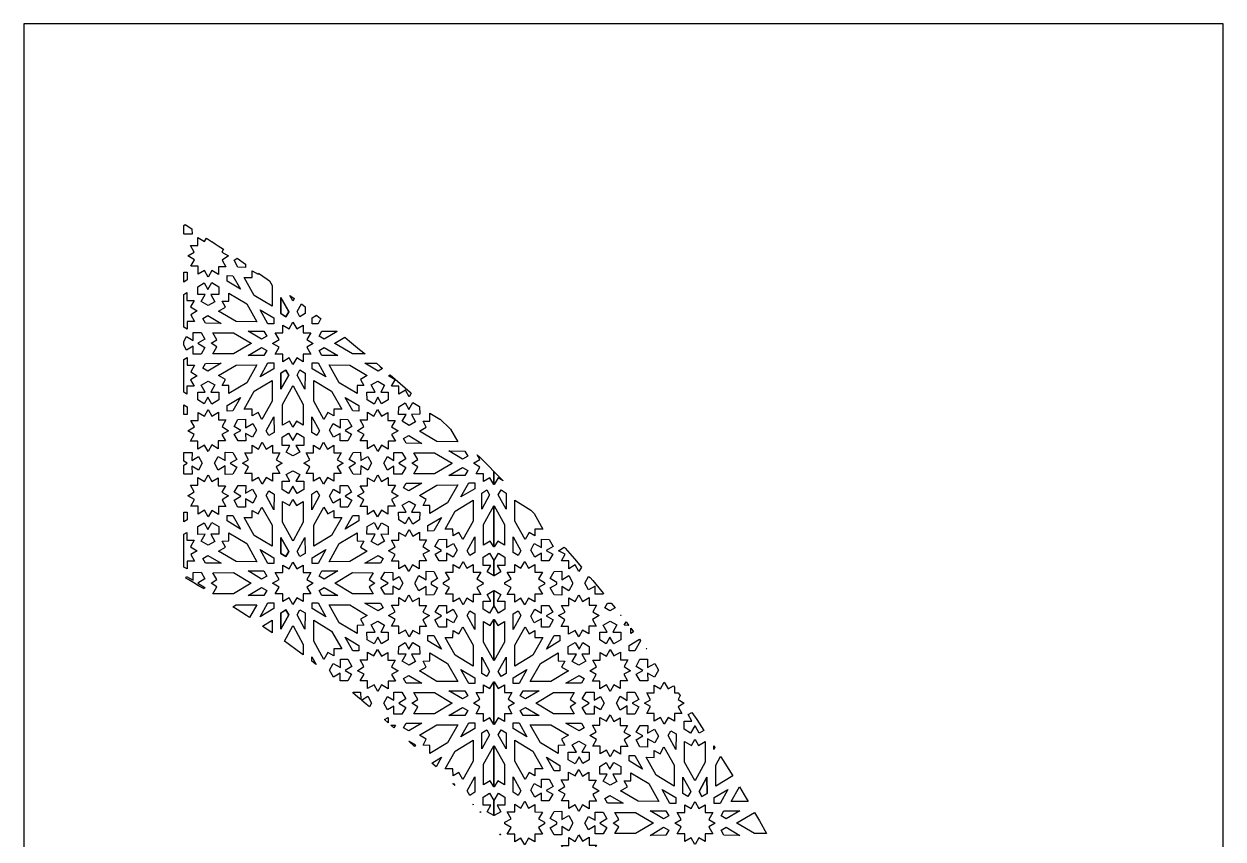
# Model space of a CAD drawing. Extents: x -375 to 375, y -1025 to 1025.
# Drawn here: x -375 to 375, y 515 to 1025 of the extents above; entities that cross this region are included whole.
import ezdxf

# ---------------------------------------------------------------- set-up
doc = ezdxf.new("R2010")
doc.units = 0
doc.layers.add('LAYER_1', color=18, linetype='CONTINUOUS')

msp = doc.modelspace()

# ---------------------------------------------------------------- linework, layer by layer
at = {"layer": 'LAYER_1'}
for points in [[(-375, -1025), (375, -1025), (375, 1025), (-375, 1025)], [(-269.91, 896.81), (-269.9, 893.43), (-274.88, 893.41), (-275, 893.61), (-275, 898.96), (-274.16, 899.47)], [(-262.14, 888.89), (-260.9, 891.07), (-257.63, 888.95), (-257.53, 888.77), (-257.43, 888.82), (-255.42, 887.52), (-253.49, 886.25), (-253.49, 886.22), (-253.45, 886.22), (-250.13, 884.03), (-251.2, 882.14), (-247.04, 879.94), (-251.09, 877.28), (-248.76, 873.13), (-253.32, 873.14), (-253.34, 868.29), (-257.43, 870.72), (-259.73, 866.69), (-262.05, 870.85), (-266.1, 868.47), (-266.09, 873.39), (-270.69, 873.4), (-268.37, 877.47), (-272.53, 879.94), (-268.48, 882.33), (-270.81, 886.48), (-266.26, 886.47), (-266.24, 891.32)], [(-236.42, 874.81), (-236.44, 872.7), (-241.14, 872.82), (-243.62, 877.25), (-241.68, 878.39)], [(-228.6, 868.53), (-228.24, 869.16), (-222.91, 865.42), (-221.35, 864.3), (-219.73, 861.43), (-219.75, 848.36), (-230.93, 855.14), (-237.23, 866.36), (-232.34, 866.32), (-232.26, 870.62)], [(-272.89, 864.84), (-275, 863.57), (-275, 869.66), (-272.83, 869.67)], [(-253.14, 860.65), (-253.04, 855.83), (-258.2, 855.8), (-255.66, 851.21), (-259.79, 848.9), (-264.1, 851.47), (-261.65, 855.79), (-266.32, 855.76), (-266.26, 860.59), (-262.2, 863.04), (-259.9, 858.88), (-257.46, 863.2)], [(-244.26, 867.51), (-239.5, 859.04), (-247.96, 864.17), (-247.97, 867.57)], [(-273.06, 852.04), (-268.46, 852.03), (-270.78, 847.96), (-266.62, 845.49), (-270.67, 843.1), (-268.34, 838.95), (-272.9, 838.96), (-272.91, 834.11), (-275, 835.35), (-275, 855.82), (-273.05, 856.96)], [(-235.69, 850), (-229.33, 838.66), (-242.31, 838.82), (-253.25, 845.31), (-249, 847.79), (-251.03, 851.55), (-246.83, 851.61), (-246.85, 856.62)], [(-205.95, 853.16), (-206.7, 851.81), (-206.73, 851.85), (-206.76, 851.81), (-206.79, 851.85), (-206.81, 851.81), (-208.67, 855.16)], [(-209.37, 845.03), (-209.38, 845.01), (-214.28, 853.84), (-214.34, 843.82), (-214.34, 843.82), (-214.28, 853.88)], [(-199.2, 848.14), (-199.17, 843.82), (-202.37, 841.86), (-204.15, 845.03), (-201.48, 849.84)], [(-251.68, 837.65), (-261.51, 837.73), (-263.19, 840.66), (-259.96, 842.52)], [(-218.71, 841.11), (-218.7, 837.45), (-222.43, 837.5), (-227.28, 846.26)], [(-209.37, 844.99), (-211.14, 841.82), (-214.34, 843.78), (-214.34, 843.82), (-211.14, 841.86), (-209.38, 845.01)], [(-190.64, 841.66), (-189.34, 840.66), (-191.09, 837.5), (-194.81, 837.45), (-194.8, 841.11), (-192.07, 842.75)], [(-224.91, 832.86), (-223.1, 829.7), (-226.36, 827.83), (-234.86, 832.9)], [(-204.29, 834.25), (-200.34, 836.59), (-200.34, 831.8), (-195.66, 831.81), (-198.06, 827.54), (-194.07, 825.16), (-198.06, 822.78), (-195.66, 818.51), (-200.34, 818.52), (-200.34, 813.73), (-204.29, 816.07), (-206.73, 811.88), (-206.76, 811.93), (-206.79, 811.88), (-209.23, 816.07), (-213.17, 813.73), (-213.18, 818.52), (-217.85, 818.51), (-215.45, 822.78), (-219.45, 825.16), (-215.45, 827.54), (-217.85, 831.81), (-213.18, 831.8), (-213.17, 836.59), (-209.23, 834.25), (-206.79, 838.44), (-206.76, 838.4), (-206.73, 838.44)], [(-179.05, 832.66), (-187.16, 827.83), (-190.41, 829.7), (-188.6, 832.86), (-179.36, 832.9)], [(-261.81, 827.9), (-266.26, 825.21), (-261.81, 822.51), (-264.27, 818.39), (-269.25, 818.41), (-269.24, 823.4), (-273.27, 820.99), (-275, 824.15), (-275, 826.26), (-273.27, 829.42), (-269.24, 827.01), (-269.25, 832), (-264.27, 832.02)], [(-232.89, 825.28), (-232.95, 825.21), (-232.89, 825.13), (-243.96, 818.61), (-256.85, 818.63), (-254.37, 822.96), (-257.97, 825.21), (-254.37, 827.46), (-256.85, 831.78), (-243.96, 831.8)], [(-171.42, 826.6), (-165.05, 821.44), (-161.62, 818.62), (-169.56, 818.61), (-180.63, 825.13), (-180.57, 825.21), (-180.63, 825.28), (-174.38, 828.96)], [(-223.1, 820.71), (-224.91, 817.55), (-234.86, 817.51), (-226.36, 822.58)], [(-178.65, 817.51), (-188.6, 817.55), (-190.41, 820.71), (-187.16, 822.58)], [(-272.9, 811.45), (-268.34, 811.46), (-270.67, 807.31), (-266.62, 804.92), (-270.78, 802.45), (-268.46, 798.38), (-273.06, 798.37), (-273.05, 793.45), (-274.99, 794.59), (-274.99, 815.06), (-272.91, 816.3)], [(-259.96, 807.89), (-263.19, 809.75), (-261.51, 812.68), (-251.68, 812.77)], [(-235.69, 800.41), (-246.85, 793.79), (-246.83, 798.8), (-251.03, 798.86), (-249, 802.62), (-253.25, 805.1), (-242.31, 811.59), (-229.33, 811.75)], [(-218.71, 809.3), (-227.28, 804.15), (-222.43, 812.91), (-218.7, 812.96)], [(-191.09, 812.91), (-186.23, 804.15), (-194.8, 809.3), (-194.81, 812.96)], [(-171.2, 811.59), (-160.27, 805.1), (-164.52, 802.62), (-162.49, 798.86), (-166.68, 798.8), (-166.67, 793.79), (-177.82, 800.41), (-184.19, 811.75)], [(-154.49, 812.7), (-152.35, 810.92), (-150.71, 809.53), (-153.56, 807.89), (-161.84, 812.77)], [(-209.37, 805.38), (-209.38, 805.35), (-209.37, 805.33), (-214.28, 796.49), (-214.34, 806.55), (-214.34, 806.55), (-214.34, 806.59), (-211.14, 808.55)], [(-211.14, 808.5), (-214.34, 806.55), (-214.28, 796.53), (-209.38, 805.35)], [(-199.17, 806.59), (-199.24, 796.53), (-204.15, 805.38), (-202.37, 808.55)], [(-139.73, 800.12), (-133.45, 794.62), (-132.76, 794.01), (-134.09, 791.67), (-136.41, 795.82), (-140.47, 793.45), (-140.45, 798.37), (-145.05, 798.38), (-142.74, 802.45), (-146.9, 804.92), (-145.94, 805.48)], [(-255.66, 799.2), (-258.2, 794.61), (-253.04, 794.58), (-253.14, 789.76), (-257.46, 787.21), (-259.9, 791.53), (-262.2, 787.37), (-266.26, 789.82), (-266.32, 794.65), (-261.65, 794.62), (-264.1, 798.94), (-259.79, 801.51)], [(-219.73, 788.98), (-226.16, 777.53), (-228.6, 781.88), (-232.26, 779.79), (-232.34, 784.09), (-237.23, 784.06), (-230.93, 795.28), (-219.75, 802.05)], [(-200.3, 786.95), (-200.28, 774), (-204.51, 776.52), (-206.73, 772.83), (-206.76, 772.88), (-206.79, 772.83), (-209, 776.52), (-213.23, 774), (-213.21, 786.95), (-206.81, 798.52), (-206.79, 798.47), (-206.76, 798.52), (-206.73, 798.47), (-206.7, 798.52)], [(-182.59, 795.28), (-176.28, 784.06), (-181.18, 784.09), (-181.25, 779.79), (-184.92, 781.88), (-187.35, 777.53), (-193.78, 788.98), (-193.76, 802.05)], [(-149.42, 798.94), (-151.86, 794.62), (-147.2, 794.65), (-147.26, 789.82), (-151.31, 787.37), (-153.61, 791.53), (-156.06, 787.21), (-160.37, 789.76), (-160.47, 794.58), (-155.32, 794.61), (-157.86, 799.2), (-153.72, 801.51)], [(-244.26, 782.9), (-247.97, 782.84), (-247.96, 786.24), (-239.5, 791.37)], [(-165.56, 786.24), (-165.55, 782.84), (-169.25, 782.9), (-174.01, 791.37)], [(-127.51, 785.63), (-127.4, 780.81), (-132.56, 780.78), (-130.02, 776.18), (-134.16, 773.88), (-138.46, 776.45), (-136.02, 780.77), (-140.68, 780.74), (-140.62, 785.57), (-136.56, 788.01), (-134.27, 783.86), (-131.82, 788.18)], [(-272.89, 785.57), (-272.83, 780.74), (-274.99, 780.75), (-274.99, 786.83)], [(-257.43, 779.69), (-253.34, 782.12), (-253.32, 777.27), (-248.76, 777.28), (-251.09, 773.13), (-247.04, 770.47), (-251.2, 768.27), (-248.89, 764.2), (-253.49, 764.19), (-253.47, 759.27), (-257.53, 761.65), (-259.85, 757.49), (-262.14, 761.52), (-266.24, 759.09), (-266.26, 763.94), (-270.81, 763.93), (-268.48, 768.08), (-272.53, 770.47), (-268.37, 772.94), (-270.69, 777.01), (-266.09, 777.02), (-266.1, 781.94), (-262.05, 779.56), (-259.73, 783.72)], [(-151.47, 779.56), (-147.41, 781.94), (-147.43, 777.02), (-142.83, 777.01), (-145.14, 772.94), (-140.98, 770.47), (-145.03, 768.08), (-142.7, 763.93), (-147.26, 763.94), (-147.28, 759.09), (-151.37, 761.52), (-153.67, 757.49), (-155.99, 761.65), (-160.04, 759.27), (-160.03, 764.19), (-164.63, 764.2), (-162.31, 768.27), (-166.48, 770.47), (-162.42, 773.13), (-164.75, 777.28), (-160.19, 777.27), (-160.18, 782.12), (-156.08, 779.69), (-153.79, 783.72)], [(-114.9, 777.86), (-114.74, 777.7), (-108.55, 771.92), (-108.11, 771.5), (-103.69, 763.64), (-116.68, 763.79), (-127.61, 770.29), (-123.36, 772.76), (-125.39, 776.52), (-121.19, 776.59), (-121.21, 781.6)], [(-236.4, 772.43), (-231.91, 775.05), (-229.65, 770.82), (-232.14, 766.4), (-236.37, 768.89), (-236.33, 764.12), (-241.04, 764.16), (-243.44, 768.31), (-239.39, 770.68), (-243.62, 773.17), (-241.14, 777.59), (-236.44, 777.71)], [(-218.61, 769.42), (-221.8, 767.48), (-223.44, 770.42), (-218.63, 779.19)], [(-190.07, 770.42), (-191.72, 767.48), (-194.9, 769.42), (-194.89, 779.19)], [(-172.37, 777.59), (-169.89, 773.17), (-174.12, 770.68), (-170.07, 768.31), (-172.47, 764.16), (-177.18, 764.12), (-177.15, 768.89), (-181.37, 766.4), (-183.86, 770.82), (-181.6, 775.05), (-177.12, 772.43), (-177.08, 777.71)], [(-200.02, 766.4), (-200.02, 761.3), (-204.9, 761.29), (-202.54, 757.17), (-206.73, 754.8), (-206.76, 754.82), (-206.79, 754.8), (-210.98, 757.17), (-208.62, 761.29), (-213.49, 761.3), (-213.49, 766.4), (-209.47, 768.9), (-206.79, 764.34), (-206.76, 764.39), (-206.73, 764.34), (-204.05, 768.9)], [(-126.04, 762.62), (-135.88, 762.71), (-137.55, 765.64), (-134.32, 767.5)], [(-223.58, 759.09), (-219.63, 761.43), (-219.63, 756.65), (-214.95, 756.65), (-217.35, 752.39), (-213.52, 750.17), (-217.35, 747.95), (-214.95, 743.68), (-219.63, 743.69), (-219.63, 738.9), (-223.58, 741.24), (-225.96, 737.05), (-228.32, 741.26), (-232.27, 738.94), (-232.26, 743.72), (-236.93, 743.74), (-234.51, 748), (-238.25, 750.17), (-234.51, 752.34), (-236.93, 756.6), (-232.26, 756.61), (-232.27, 761.4), (-228.32, 759.08), (-225.96, 763.29)], [(-185.19, 759.08), (-181.24, 761.4), (-181.26, 756.61), (-176.58, 756.6), (-179, 752.34), (-175.27, 750.17), (-179, 748), (-176.58, 743.74), (-181.26, 743.72), (-181.24, 738.94), (-185.19, 741.26), (-187.56, 737.05), (-189.94, 741.24), (-193.88, 738.9), (-193.89, 743.69), (-198.56, 743.68), (-196.16, 747.95), (-199.99, 750.17), (-196.16, 752.39), (-198.56, 756.65), (-193.89, 756.65), (-193.88, 761.43), (-189.94, 759.09), (-187.56, 763.29)], [(-99.27, 757.84), (-97.47, 754.68), (-100.72, 752.81), (-109.23, 757.88)], [(-269.9, 756.98), (-269.91, 751.99), (-265.88, 754.4), (-263.58, 750.17), (-265.88, 745.94), (-269.91, 748.35), (-269.9, 743.36), (-274.88, 743.34), (-274.99, 743.52), (-274.99, 748.89), (-272.89, 750.17), (-274.99, 751.45), (-274.99, 756.82), (-274.88, 757)], [(-244.37, 756.98), (-241.9, 752.54), (-245.98, 750.18), (-245.97, 750.18), (-245.98, 750.17), (-245.97, 750.16), (-245.98, 750.15), (-241.9, 747.79), (-244.37, 743.36), (-249.07, 743.22), (-249.13, 748.51), (-253.6, 745.87), (-255.88, 750.15), (-255.88, 750.15), (-255.88, 750.16), (-255.88, 750.16), (-255.88, 750.17), (-255.88, 750.17), (-255.88, 750.18), (-255.88, 750.18), (-255.88, 750.18), (-253.6, 754.46), (-249.13, 751.83), (-249.07, 757.11)], [(-164.38, 751.83), (-159.91, 754.46), (-157.64, 750.18), (-157.64, 750.18), (-157.64, 750.18), (-157.64, 750.17), (-157.64, 750.17), (-157.64, 750.16), (-157.64, 750.16), (-157.64, 750.15), (-157.64, 750.15), (-159.91, 745.87), (-164.38, 748.51), (-164.44, 743.22), (-169.15, 743.36), (-171.61, 747.79), (-167.54, 750.15), (-167.54, 750.16), (-167.54, 750.17), (-167.54, 750.18), (-167.54, 750.18), (-171.61, 752.54), (-169.15, 756.98), (-164.44, 757.11)], [(-136.17, 752.88), (-140.62, 750.17), (-136.17, 747.45), (-138.63, 743.34), (-143.61, 743.36), (-143.6, 748.35), (-147.63, 745.94), (-149.94, 750.17), (-147.63, 754.4), (-143.6, 751.99), (-143.61, 756.98), (-138.63, 757)], [(-107.25, 750.26), (-107.31, 750.17), (-107.25, 750.08), (-118.32, 743.56), (-131.21, 743.58), (-128.74, 747.9), (-132.33, 750.17), (-128.74, 752.43), (-131.21, 756.76), (-118.32, 756.78)], [(-90.13, 754.17), (-84.05, 748.11), (-81.03, 745.06), (-81.03, 736.87), (-81.06, 736.92), (-81.09, 736.87), (-81.12, 736.92), (-81.15, 736.87), (-83.59, 741.06), (-87.53, 738.73), (-87.54, 743.51), (-92.21, 743.5), (-89.82, 747.77), (-93.81, 750.17), (-89.82, 752.56), (-91.44, 755.45)], [(-257.53, 738.69), (-253.47, 741.07), (-253.49, 736.15), (-248.89, 736.14), (-251.2, 732.06), (-247.04, 729.87), (-251.09, 727.21), (-248.76, 723.06), (-253.32, 723.07), (-253.34, 718.22), (-257.43, 720.65), (-259.73, 716.62), (-262.05, 720.77), (-266.1, 718.39), (-266.09, 723.32), (-270.69, 723.33), (-268.37, 727.4), (-272.53, 729.87), (-268.48, 732.26), (-270.81, 736.4), (-266.26, 736.4), (-266.24, 741.25), (-262.14, 738.81), (-259.85, 742.85)], [(-202.54, 743.08), (-204.9, 738.96), (-200.02, 738.95), (-200.02, 733.85), (-204.05, 731.35), (-206.73, 735.91), (-206.76, 735.86), (-206.79, 735.91), (-209.47, 731.35), (-213.49, 733.85), (-213.49, 738.95), (-208.62, 738.96), (-210.98, 743.08), (-206.79, 745.45), (-206.76, 745.43), (-206.73, 745.45)], [(-151.37, 738.81), (-147.28, 741.25), (-147.26, 736.4), (-142.7, 736.4), (-145.03, 732.26), (-140.98, 729.87), (-145.14, 727.4), (-142.83, 723.33), (-147.43, 723.32), (-147.41, 718.39), (-151.47, 720.77), (-153.79, 716.62), (-156.08, 720.65), (-160.18, 718.22), (-160.19, 723.07), (-164.75, 723.06), (-162.42, 727.21), (-166.48, 729.87), (-162.31, 732.06), (-164.63, 736.14), (-160.03, 736.15), (-160.04, 741.07), (-155.99, 738.69), (-153.67, 742.85)], [(-97.47, 745.65), (-99.27, 742.49), (-109.23, 742.46), (-100.72, 747.53)], [(-78, 741.99), (-75.24, 739.15), (-78.47, 741.06), (-80.91, 736.87), (-80.94, 736.92), (-80.97, 736.87), (-81, 736.92), (-81.03, 736.87), (-81.03, 745.06)], [(-236.37, 731.44), (-232.14, 733.93), (-229.65, 729.52), (-231.91, 725.29), (-236.4, 727.91), (-236.44, 722.62), (-241.14, 722.74), (-243.62, 727.17), (-239.39, 729.66), (-243.44, 732.03), (-241.04, 736.18), (-236.33, 736.22)], [(-172.47, 736.18), (-170.07, 732.03), (-174.12, 729.66), (-169.89, 727.17), (-172.37, 722.74), (-177.08, 722.62), (-177.12, 727.91), (-181.6, 725.29), (-183.86, 729.52), (-181.37, 733.93), (-177.15, 731.44), (-177.18, 736.22)], [(-134.32, 732.83), (-137.55, 734.7), (-135.88, 737.63), (-126.04, 737.71)], [(-110.06, 725.36), (-121.21, 718.74), (-121.19, 723.75), (-125.39, 723.81), (-123.36, 727.57), (-127.61, 730.05), (-116.68, 736.54), (-103.69, 736.69)], [(-93.07, 734.25), (-101.65, 729.1), (-96.79, 737.85), (-93.06, 737.91)], [(-218.61, 730.91), (-218.63, 721.14), (-223.44, 729.91), (-221.8, 732.86)], [(-190.07, 729.91), (-194.89, 721.14), (-194.9, 730.91), (-191.72, 732.86)], [(-83.73, 730.32), (-88.64, 721.48), (-88.71, 731.54), (-85.51, 733.5)], [(-73.35, 731.54), (-73.42, 721.48), (-78.33, 730.32), (-76.55, 733.5)], [(-219.73, 711.36), (-219.75, 698.28), (-230.93, 705.06), (-237.23, 716.28), (-232.34, 716.25), (-232.26, 720.55), (-228.6, 718.46), (-226.16, 722.8)], [(-204.51, 723.73), (-200.28, 726.25), (-200.3, 713.31), (-206.7, 701.73), (-206.73, 701.78), (-206.76, 701.73), (-206.79, 701.78), (-206.81, 701.73), (-213.21, 713.31), (-213.23, 726.25), (-209, 723.73), (-206.79, 727.42), (-206.76, 727.38), (-206.73, 727.42)], [(-184.92, 718.46), (-181.25, 720.55), (-181.18, 716.25), (-176.28, 716.28), (-182.59, 705.06), (-193.76, 698.28), (-193.78, 711.36), (-187.35, 722.8)], [(-130.02, 724.15), (-132.56, 719.56), (-127.4, 719.53), (-127.51, 714.71), (-131.82, 712.16), (-134.27, 716.48), (-136.56, 712.32), (-140.62, 714.77), (-140.68, 719.59), (-136.02, 719.57), (-138.46, 723.89), (-134.16, 726.46)], [(-94.1, 713.93), (-100.53, 702.48), (-102.96, 706.83), (-106.63, 704.74), (-106.7, 709.03), (-111.59, 709), (-105.29, 720.22), (-94.12, 727)], [(-81.03, 723.47), (-81.03, 697.82), (-81.06, 697.87), (-81.09, 697.82), (-81.12, 697.87), (-81.15, 697.82), (-83.37, 701.51), (-87.6, 698.99), (-87.58, 711.94), (-81.18, 723.51), (-81.15, 723.47), (-81.12, 723.51), (-81.09, 723.47), (-81.06, 723.51)], [(-74.48, 711.94), (-74.46, 698.99), (-78.69, 701.51), (-80.91, 697.82), (-80.94, 697.87), (-80.97, 697.82), (-81, 697.87), (-81.03, 697.82), (-81.03, 723.47), (-81, 723.51), (-80.97, 723.47), (-80.94, 723.51), (-80.91, 723.47), (-80.88, 723.51)], [(-57.92, 720.93), (-55.98, 718.83), (-50.46, 709), (-55.36, 709.03), (-55.43, 704.74), (-59.1, 706.83), (-61.53, 702.48), (-67.96, 713.93), (-67.94, 727)], [(-272.89, 714.77), (-274.99, 713.51), (-274.99, 719.58), (-272.83, 719.59)], [(-253.14, 710.58), (-253.04, 705.76), (-258.2, 705.73), (-255.66, 701.13), (-259.79, 698.83), (-264.1, 701.39), (-261.65, 705.71), (-266.32, 705.69), (-266.26, 710.51), (-262.2, 712.96), (-259.9, 708.81), (-257.46, 713.13)], [(-244.26, 717.44), (-239.5, 708.96), (-247.96, 714.09), (-247.97, 717.49)], [(-165.56, 714.09), (-174.01, 708.96), (-169.25, 717.44), (-165.55, 717.49)], [(-153.61, 708.81), (-151.31, 712.96), (-147.26, 710.51), (-147.2, 705.69), (-151.86, 705.71), (-149.42, 701.39), (-153.72, 698.83), (-157.86, 701.13), (-155.32, 705.73), (-160.47, 705.76), (-160.37, 710.58), (-156.06, 713.13)], [(-118.63, 707.85), (-122.33, 707.79), (-122.32, 711.19), (-113.87, 716.32)], [(-273.06, 701.97), (-268.46, 701.96), (-270.78, 697.89), (-266.62, 695.42), (-270.67, 693.03), (-268.34, 688.88), (-272.9, 688.89), (-272.91, 684.04), (-274.99, 685.27), (-274.99, 705.75), (-273.05, 706.89)], [(-235.69, 699.93), (-229.33, 688.59), (-242.31, 688.74), (-253.25, 695.23), (-249, 697.71), (-251.03, 701.47), (-246.83, 701.54), (-246.85, 706.55)], [(-166.68, 701.54), (-162.49, 701.47), (-164.52, 697.71), (-160.27, 695.23), (-171.2, 688.74), (-184.19, 688.59), (-177.82, 699.93), (-166.67, 706.55)], [(-131.8, 704.64), (-127.7, 707.07), (-127.68, 702.22), (-123.13, 702.23), (-125.46, 698.08), (-121.4, 695.42), (-125.57, 693.22), (-123.25, 689.15), (-127.85, 689.14), (-127.83, 684.22), (-131.89, 686.59), (-134.21, 682.44), (-136.5, 686.47), (-140.6, 684.04), (-140.62, 688.89), (-145.17, 688.88), (-142.84, 693.03), (-146.9, 695.42), (-142.74, 697.89), (-145.05, 701.96), (-140.45, 701.97), (-140.47, 706.89), (-136.41, 704.51), (-134.09, 708.67)], [(-209.37, 694.96), (-209.38, 694.94), (-214.28, 703.76), (-214.34, 693.74), (-214.34, 693.74), (-214.28, 703.81)], [(-199.17, 693.74), (-202.37, 691.79), (-204.15, 694.96), (-199.24, 703.81)], [(-110.76, 697.38), (-106.28, 700), (-104.01, 695.77), (-106.51, 691.35), (-110.73, 693.84), (-110.7, 689.06), (-115.4, 689.11), (-117.81, 693.26), (-113.76, 695.62), (-117.98, 698.11), (-115.51, 702.54), (-110.8, 702.66)], [(-92.98, 694.37), (-96.16, 692.43), (-97.81, 695.37), (-92.99, 704.14)], [(-64.25, 695.37), (-65.9, 692.43), (-69.08, 694.37), (-69.07, 704.14)], [(-46.55, 702.54), (-44.07, 698.11), (-48.3, 695.62), (-44.25, 693.26), (-46.65, 689.11), (-51.36, 689.06), (-51.33, 693.84), (-55.55, 691.35), (-58.04, 695.77), (-55.78, 700), (-51.3, 697.38), (-51.26, 702.66)], [(-36.51, 697.15), (-30.73, 690.47), (-26.26, 685.22), (-27.85, 682.44), (-30.17, 686.59), (-34.22, 684.22), (-34.21, 689.14), (-38.81, 689.15), (-36.49, 693.22), (-40.66, 695.42), (-37.06, 697.77)], [(-251.68, 687.57), (-261.51, 687.65), (-263.19, 690.59), (-259.96, 692.45)], [(-218.71, 691.04), (-218.7, 687.38), (-222.43, 687.43), (-227.28, 696.19)], [(-209.37, 694.92), (-211.14, 691.75), (-214.34, 693.7), (-214.34, 693.74), (-211.14, 691.79), (-209.38, 694.94)], [(-191.09, 687.43), (-194.81, 687.38), (-194.8, 691.04), (-186.23, 696.19)], [(-150.32, 690.59), (-152, 687.65), (-161.84, 687.57), (-153.56, 692.45)], [(-81.15, 689.33), (-81.12, 689.38), (-81.09, 689.33), (-81.06, 689.38), (-81.03, 689.33), (-81.03, 679.79), (-81.06, 679.81), (-81.09, 679.79), (-81.12, 679.81), (-81.15, 679.79), (-85.34, 682.17), (-82.98, 686.28), (-87.85, 686.29), (-87.86, 691.39), (-83.83, 693.9)], [(-74.2, 691.39), (-74.21, 686.29), (-79.08, 686.28), (-76.72, 682.17), (-80.91, 679.79), (-80.94, 679.81), (-80.97, 679.79), (-81, 679.81), (-81.03, 679.79), (-81.03, 689.33), (-81, 689.38), (-80.97, 689.33), (-80.94, 689.38), (-80.91, 689.33), (-78.23, 693.9)], [(-224.91, 682.79), (-223.1, 679.63), (-226.36, 677.76), (-234.86, 682.83)], [(-204.29, 684.18), (-200.34, 686.52), (-200.34, 681.73), (-195.66, 681.74), (-198.06, 677.47), (-194.07, 675.09), (-198.06, 672.71), (-195.66, 668.44), (-200.34, 668.45), (-200.34, 663.66), (-204.29, 666), (-206.73, 661.81), (-206.76, 661.86), (-206.79, 661.81), (-209.23, 666), (-213.17, 663.66), (-213.18, 668.45), (-217.85, 668.44), (-215.45, 672.71), (-219.45, 675.09), (-215.45, 677.47), (-217.85, 681.74), (-213.18, 681.73), (-213.17, 686.52), (-209.23, 684.18), (-206.79, 688.37), (-206.76, 688.32), (-206.73, 688.37)], [(-187.16, 677.76), (-190.41, 679.63), (-188.6, 682.79), (-178.65, 682.83)], [(-118.73, 682.44), (-116.27, 678.01), (-120.34, 675.65), (-120.34, 675.65), (-120.34, 675.13), (-120.34, 674.62), (-120.34, 674.62), (-116.27, 672.26), (-118.73, 667.82), (-123.44, 667.69), (-123.49, 672.97), (-127.97, 670.34), (-130.24, 674.62), (-130.24, 674.62), (-130.24, 675.13), (-130.24, 675.65), (-130.24, 675.65), (-127.97, 679.93), (-123.49, 677.29), (-123.44, 682.58)], [(-97.94, 684.56), (-94, 686.9), (-93.99, 682.11), (-89.32, 682.12), (-91.72, 677.85), (-87.89, 675.65), (-87.88, 675.65), (-87.89, 675.13), (-87.88, 674.62), (-87.89, 674.62), (-91.72, 672.41), (-89.32, 668.15), (-93.99, 668.15), (-94, 663.37), (-97.94, 665.71), (-100.32, 661.51), (-102.68, 665.72), (-106.64, 663.4), (-106.62, 668.19), (-111.29, 668.2), (-108.87, 672.46), (-112.61, 674.62), (-112.61, 674.62), (-112.61, 675.13), (-112.61, 675.65), (-112.61, 675.65), (-108.87, 677.8), (-111.29, 682.06), (-106.62, 682.08), (-106.64, 686.86), (-102.68, 684.55), (-100.32, 688.75)], [(-59.37, 684.55), (-55.42, 686.86), (-55.44, 682.08), (-50.76, 682.06), (-53.18, 677.8), (-49.44, 675.65), (-49.45, 675.65), (-49.44, 675.13), (-49.45, 674.62), (-49.44, 674.62), (-53.18, 672.46), (-50.76, 668.2), (-55.44, 668.19), (-55.42, 663.4), (-59.37, 665.72), (-61.74, 661.51), (-64.12, 665.71), (-68.06, 663.37), (-68.07, 668.15), (-72.74, 668.15), (-70.34, 672.41), (-74.17, 674.62), (-74.17, 674.62), (-74.17, 675.13), (-74.17, 675.65), (-74.17, 675.65), (-70.34, 677.85), (-72.74, 682.12), (-68.07, 682.11), (-68.06, 686.9), (-64.12, 684.56), (-61.74, 688.75)], [(-38.56, 677.29), (-34.09, 679.93), (-31.82, 675.65), (-31.82, 675.65), (-31.82, 675.13), (-31.82, 674.62), (-31.82, 674.62), (-34.09, 670.34), (-38.56, 672.97), (-38.62, 667.69), (-43.33, 667.82), (-45.79, 672.26), (-41.72, 674.62), (-41.72, 674.62), (-41.72, 675.13), (-41.72, 675.65), (-41.72, 675.65), (-45.79, 678.01), (-43.33, 682.44), (-38.62, 682.58)], [(-261.81, 677.83), (-266.26, 675.13), (-261.81, 672.43), (-262.35, 671.53), (-262.68, 671.73), (-265.74, 673.55), (-268.81, 675.37), (-271.89, 677.17), (-273.84, 678.3), (-273.27, 679.34), (-269.24, 676.94), (-269.25, 681.93), (-264.27, 681.95)], [(-232.89, 675.21), (-232.95, 675.13), (-232.89, 675.06), (-243.96, 668.54), (-256.85, 668.56), (-254.37, 672.88), (-257.97, 675.13), (-254.37, 677.38), (-256.85, 681.71), (-243.96, 681.73)], [(-156.67, 681.71), (-159.14, 677.38), (-155.54, 675.13), (-159.14, 672.88), (-156.67, 668.56), (-169.56, 668.54), (-180.63, 675.06), (-180.57, 675.13), (-180.63, 675.21), (-169.56, 681.73)], [(-144.27, 681.93), (-144.27, 676.94), (-140.25, 679.34), (-137.94, 675.13), (-140.25, 670.92), (-144.27, 673.33), (-144.27, 668.34), (-149.25, 668.32), (-151.7, 672.43), (-147.26, 675.13), (-151.7, 677.83), (-149.25, 681.95)], [(-20.83, 678.76), (-19.28, 676.9), (-13.61, 670.01), (-12.57, 668.73), (-12.81, 668.32), (-17.79, 668.34), (-17.79, 673.33), (-21.81, 670.92), (-24.12, 675.13), (-21.81, 679.34)], [(-223.1, 670.63), (-224.91, 667.47), (-234.86, 667.44), (-226.36, 672.51)], [(-178.65, 667.44), (-188.6, 667.47), (-190.41, 670.63), (-187.16, 672.51)], [(-131.89, 663.67), (-127.83, 666.05), (-127.85, 661.12), (-123.25, 661.12), (-125.57, 657.04), (-121.4, 654.84), (-125.46, 652.19), (-123.13, 648.04), (-127.68, 648.05), (-127.7, 643.2), (-131.8, 645.63), (-134.09, 641.6), (-136.41, 645.75), (-140.47, 643.37), (-140.45, 648.3), (-145.05, 648.31), (-142.74, 652.38), (-146.9, 654.85), (-142.84, 657.23), (-145.17, 661.38), (-140.62, 661.37), (-140.6, 666.23), (-136.5, 663.79), (-134.21, 667.82)], [(-81.03, 660.93), (-81.06, 660.89), (-81.09, 660.93), (-81.12, 660.89), (-81.15, 660.93), (-83.83, 656.37), (-87.86, 658.87), (-87.85, 663.97), (-82.98, 663.98), (-85.34, 668.1), (-81.15, 670.47), (-81.12, 670.46), (-81.09, 670.47), (-81.06, 670.46), (-81.03, 670.47)], [(-76.72, 668.1), (-79.08, 663.98), (-74.21, 663.97), (-74.2, 658.87), (-78.23, 656.37), (-80.91, 660.93), (-80.94, 660.89), (-80.97, 660.93), (-81, 660.89), (-81.03, 660.93), (-81.03, 670.47), (-81, 670.46), (-80.97, 670.47), (-80.94, 670.46), (-80.91, 670.47)], [(-25.55, 663.79), (-21.46, 666.23), (-21.44, 661.37), (-16.88, 661.38), (-19.21, 657.23), (-15.16, 654.85), (-19.32, 652.38), (-17.01, 648.31), (-21.61, 648.3), (-21.59, 643.37), (-25.65, 645.75), (-27.97, 641.6), (-30.26, 645.63), (-34.36, 643.2), (-34.38, 648.05), (-38.93, 648.04), (-36.6, 652.19), (-40.66, 654.84), (-36.49, 657.04), (-38.81, 661.12), (-34.21, 661.12), (-34.22, 666.05), (-30.17, 663.67), (-27.85, 667.82)], [(-233.85, 653.61), (-235.73, 654.84), (-238.67, 656.76), (-241.63, 658.67), (-244.28, 660.36), (-242.31, 661.52), (-229.33, 661.67)], [(-218.71, 659.23), (-227.28, 654.07), (-222.43, 662.83), (-218.7, 662.89)], [(-191.09, 662.83), (-186.23, 654.07), (-194.8, 659.23), (-194.81, 662.89)], [(-171.2, 661.52), (-160.27, 655.03), (-164.52, 652.55), (-162.49, 648.79), (-166.68, 648.73), (-166.67, 643.72), (-177.82, 650.34), (-184.19, 661.67)], [(-152, 662.61), (-150.32, 659.68), (-153.56, 657.81), (-161.84, 662.69)], [(-110.73, 656.42), (-106.51, 658.91), (-104.01, 654.49), (-106.28, 650.27), (-110.76, 652.89), (-110.8, 647.6), (-115.51, 647.72), (-117.98, 652.15), (-113.76, 654.64), (-117.81, 657.01), (-115.4, 661.15), (-110.7, 661.2)], [(-46.65, 661.15), (-44.25, 657.01), (-48.3, 654.64), (-44.07, 652.15), (-46.55, 647.72), (-51.26, 647.6), (-51.3, 652.89), (-55.78, 650.27), (-58.04, 654.49), (-55.55, 658.91), (-51.33, 656.42), (-51.36, 661.2)], [(-5.31, 659.69), (-8.5, 657.81), (-11.73, 659.68), (-10.06, 662.61), (-7.64, 662.63)], [(-209.37, 655.3), (-209.38, 655.28), (-211.14, 658.43), (-214.34, 656.48), (-214.28, 646.46), (-209.38, 655.28), (-209.37, 655.26), (-214.28, 646.41), (-214.34, 656.48), (-214.34, 656.48), (-214.34, 656.52), (-211.14, 658.47)], [(-199.17, 656.52), (-199.24, 646.46), (-204.15, 655.3), (-202.37, 658.47)], [(-92.98, 655.89), (-92.99, 646.12), (-97.81, 654.89), (-96.16, 657.84)], [(-64.25, 654.89), (-69.07, 646.12), (-69.08, 655.89), (-65.9, 657.84)], [(-1.47, 654.84), (-1.79, 655.03), (-1.67, 655.1)], [(-219.74, 644.12), (-221.19, 645.12), (-224.07, 647.08), (-225.85, 648.28), (-219.75, 651.98)], [(-200.3, 636.87), (-200.29, 630.3), (-204.15, 633.12), (-209.78, 637.16), (-212.14, 638.82), (-206.81, 648.45), (-206.79, 648.4), (-206.76, 648.45), (-206.73, 648.4), (-206.7, 648.45)], [(-182.59, 645.2), (-176.28, 633.98), (-181.18, 634.01), (-181.25, 629.71), (-184.92, 631.81), (-187.35, 627.46), (-193.78, 638.91), (-193.76, 651.98)], [(-149.42, 648.87), (-151.86, 644.55), (-147.2, 644.57), (-147.26, 639.75), (-151.31, 637.3), (-153.61, 641.46), (-156.06, 637.14), (-160.37, 639.69), (-160.47, 644.51), (-155.32, 644.53), (-157.86, 649.13), (-153.72, 651.44)], [(-94.1, 636.34), (-94.12, 623.26), (-105.29, 630.04), (-111.59, 641.26), (-106.7, 641.23), (-106.63, 645.53), (-102.96, 643.43), (-100.53, 647.78)], [(-81.03, 626.8), (-81.06, 626.75), (-81.09, 626.8), (-81.12, 626.75), (-81.15, 626.8), (-81.18, 626.75), (-87.58, 638.33), (-87.6, 651.27), (-83.37, 648.75), (-81.15, 652.44), (-81.12, 652.4), (-81.09, 652.44), (-81.06, 652.4), (-81.03, 652.44)], [(-78.69, 648.75), (-74.46, 651.27), (-74.48, 638.33), (-80.88, 626.75), (-80.91, 626.8), (-80.94, 626.75), (-80.97, 626.8), (-81, 626.75), (-81.03, 626.8), (-81.03, 652.44), (-81, 652.4), (-80.97, 652.44), (-80.94, 652.4), (-80.91, 652.44)], [(-59.1, 643.43), (-55.43, 645.53), (-55.36, 641.23), (-50.46, 641.26), (-56.77, 630.04), (-67.94, 623.26), (-67.96, 636.34), (-61.53, 647.78)], [(-4.2, 649.13), (-6.74, 644.53), (-1.58, 644.51), (-1.69, 639.69), (-6, 637.14), (-8.45, 641.46), (-10.74, 637.3), (-14.8, 639.75), (-14.86, 644.57), (-10.2, 644.55), (-12.64, 648.87), (-8.34, 651.44)], [(3.14, 648.94), (3.29, 648.75), (0.43, 648.79), (1.58, 650.93)], [(6.35, 644.75), (4.61, 643.72), (4.62, 647.01)], [(-165.56, 636.17), (-165.55, 632.77), (-169.25, 632.82), (-174.01, 641.3)], [(-127.51, 635.56), (-127.4, 630.73), (-132.56, 630.71), (-130.02, 626.11), (-134.16, 623.81), (-138.46, 626.37), (-136.02, 630.69), (-140.68, 630.67), (-140.62, 635.49), (-136.56, 637.94), (-134.27, 633.79), (-131.82, 638.1)], [(-118.63, 642.42), (-113.87, 633.94), (-122.32, 639.07), (-122.33, 642.47)], [(-39.74, 639.07), (-48.19, 633.94), (-43.43, 642.42), (-39.73, 642.47)], [(-27.79, 633.79), (-25.49, 637.94), (-21.44, 635.49), (-21.38, 630.67), (-26.04, 630.69), (-23.6, 626.37), (-27.9, 623.81), (-32.04, 626.11), (-29.5, 630.71), (-34.66, 630.73), (-34.55, 635.56), (-30.24, 638.1)], [(10.69, 639.05), (7.19, 632.82), (3.49, 632.77), (3.5, 636.17), (9.92, 640.07)], [(-151.47, 629.49), (-147.41, 631.87), (-147.43, 626.94), (-142.83, 626.94), (-145.14, 622.86), (-140.98, 620.39), (-145.03, 618.01), (-142.7, 613.86), (-147.26, 613.87), (-147.28, 609.02), (-151.37, 611.45), (-153.67, 607.42), (-155.99, 611.57), (-160.04, 609.19), (-160.03, 614.12), (-164.63, 614.13), (-162.31, 618.2), (-166.48, 620.4), (-162.42, 623.05), (-164.75, 627.2), (-160.19, 627.2), (-160.18, 632.05), (-156.08, 629.61), (-153.79, 633.65)], [(-110.06, 624.91), (-103.69, 613.57), (-116.68, 613.72), (-127.61, 620.21), (-123.36, 622.69), (-125.39, 626.45), (-121.19, 626.51), (-121.21, 631.53)], [(-40.86, 626.51), (-36.67, 626.45), (-38.7, 622.69), (-34.45, 620.21), (-45.38, 613.72), (-58.37, 613.57), (-52, 624.91), (-40.85, 631.53)], [(-5.98, 629.61), (-1.88, 632.05), (-1.86, 627.2), (2.69, 627.2), (0.36, 623.05), (4.42, 620.4), (0.25, 618.2), (2.57, 614.13), (-2.03, 614.12), (-2.01, 609.19), (-6.07, 611.57), (-8.39, 607.42), (-10.68, 611.45), (-14.78, 609.02), (-14.8, 613.87), (-19.35, 613.86), (-17.02, 618.01), (-21.08, 620.39), (-16.92, 622.86), (-19.23, 626.94), (-14.63, 626.94), (-14.65, 631.87), (-10.59, 629.49), (-8.27, 633.65)], [(14.5, 633.98), (14.23, 633.98), (14.35, 634.2)], [(-192.27, 624.35), (-193.04, 624.94), (-194.89, 626.31), (-194.89, 629.12)], [(-172.37, 627.52), (-169.89, 623.09), (-174.12, 620.6), (-170.07, 618.23), (-172.47, 614.09), (-177.18, 614.04), (-177.15, 618.82), (-181.37, 616.33), (-183.86, 620.75), (-181.6, 624.98), (-177.12, 622.36), (-177.08, 627.64)], [(-83.73, 619.94), (-85.51, 616.77), (-88.71, 618.72), (-88.64, 628.78)], [(-73.35, 618.72), (-76.55, 616.77), (-78.33, 619.94), (-73.42, 628.78)], [(15.06, 622.36), (19.54, 624.98), (21.81, 620.75), (19.31, 616.33), (15.09, 618.82), (15.12, 614.04), (10.42, 614.09), (8.01, 618.23), (12.06, 620.6), (7.84, 623.09), (10.31, 627.52), (15.02, 627.64)], [(-126.04, 612.55), (-135.88, 612.63), (-137.55, 615.57), (-134.32, 617.43)], [(-93.07, 616.02), (-93.06, 612.35), (-96.79, 612.41), (-101.65, 621.17)], [(-65.27, 612.41), (-69, 612.35), (-68.98, 616.02), (-60.41, 621.17)], [(-24.5, 615.57), (-26.18, 612.63), (-36.02, 612.55), (-27.74, 617.43)], [(-99.27, 607.77), (-97.47, 604.61), (-100.72, 602.74), (-109.23, 607.81)], [(-81.03, 586.8), (-81.06, 586.85), (-81.09, 586.8), (-81.12, 586.85), (-81.15, 586.8), (-83.59, 590.99), (-87.53, 588.65), (-87.54, 593.44), (-92.21, 593.43), (-89.82, 597.7), (-93.81, 600.1), (-89.82, 602.49), (-92.21, 606.76), (-87.54, 606.75), (-87.53, 611.54), (-83.59, 609.2), (-81.15, 613.39), (-81.12, 613.34), (-81.09, 613.39), (-81.06, 613.34), (-81.03, 613.39)], [(-78.47, 609.2), (-74.52, 611.54), (-74.52, 606.75), (-69.84, 606.76), (-72.24, 602.49), (-68.25, 600.1), (-72.24, 597.7), (-69.84, 593.43), (-74.52, 593.44), (-74.52, 588.65), (-78.47, 590.99), (-80.91, 586.8), (-80.94, 586.85), (-80.97, 586.8), (-81, 586.85), (-81.03, 586.8), (-81.03, 613.39), (-81, 613.34), (-80.97, 613.39), (-80.94, 613.34), (-80.91, 613.39)], [(-61.34, 602.74), (-64.59, 604.61), (-62.78, 607.77), (-52.83, 607.81)], [(27.88, 609.02), (31.19, 610.99), (31.82, 610.08), (31.83, 606.57), (34.28, 606.58), (35.41, 604.97), (35.51, 604.82), (34.1, 602.31), (37.93, 600.1), (34.1, 597.88), (36.5, 593.61), (31.83, 593.62), (31.82, 588.83), (27.88, 591.17), (25.5, 586.98), (23.14, 591.18), (19.18, 588.86), (19.2, 593.65), (14.53, 593.67), (16.94, 597.92), (13.21, 600.1), (16.94, 602.27), (14.53, 606.52), (19.2, 606.54), (19.18, 611.33), (23.14, 609.01), (25.5, 613.21)], [(-164.39, 602.39), (-166.14, 603.84), (-169.39, 606.48), (-169.15, 606.9), (-164.44, 607.04)], [(-157.64, 600.11), (-157.64, 600.11), (-157.64, 600.1), (-157.64, 600.1), (-157.64, 600.1), (-157.64, 600.09), (-157.64, 600.09), (-157.64, 600.08), (-157.64, 600.08), (-158.86, 597.78), (-160.91, 599.51), (-163.94, 602.02), (-159.91, 604.39)], [(-136.17, 602.81), (-140.62, 600.1), (-136.17, 597.38), (-138.63, 593.27), (-143.61, 593.28), (-143.6, 598.28), (-147.63, 595.87), (-149.94, 600.1), (-147.63, 604.32), (-143.6, 601.91), (-143.61, 606.91), (-138.63, 606.92)], [(-107.25, 600.18), (-107.31, 600.1), (-107.25, 600.01), (-118.32, 593.49), (-131.21, 593.51), (-128.74, 597.83), (-132.33, 600.1), (-128.74, 602.36), (-131.21, 606.68), (-118.32, 606.71)], [(-30.85, 606.68), (-33.32, 602.36), (-29.72, 600.1), (-33.32, 597.83), (-30.85, 593.51), (-43.74, 593.49), (-54.81, 600.01), (-54.75, 600.1), (-54.81, 600.18), (-43.74, 606.71)], [(-18.45, 606.91), (-18.45, 601.91), (-14.43, 604.32), (-12.12, 600.1), (-14.43, 595.87), (-18.45, 598.28), (-18.45, 593.28), (-23.43, 593.27), (-25.88, 597.38), (-21.44, 600.1), (-25.88, 602.81), (-23.43, 606.92)], [(7.09, 606.9), (9.55, 602.47), (5.48, 600.11), (5.48, 600.1), (5.48, 600.1), (5.48, 600.09), (5.48, 600.08), (9.55, 597.72), (7.09, 593.29), (2.38, 593.15), (2.33, 598.43), (-2.15, 595.8), (-4.42, 600.08), (-4.42, 600.08), (-4.42, 600.09), (-4.42, 600.09), (-4.42, 600.1), (-4.42, 600.1), (-4.42, 600.1), (-4.42, 600.11), (-4.42, 600.11), (-2.15, 604.39), (2.33, 601.76), (2.38, 607.04)], [(-97.47, 595.58), (-99.27, 592.42), (-109.23, 592.38), (-100.72, 597.46)], [(-52.83, 592.38), (-62.78, 592.42), (-64.59, 595.58), (-61.34, 597.46)], [(-6.07, 588.62), (-2.01, 591), (-2.03, 586.07), (2.57, 586.06), (0.25, 581.99), (4.42, 579.79), (0.36, 577.14), (2.69, 572.99), (-1.86, 572.99), (-1.88, 568.14), (-5.98, 570.58), (-8.27, 566.55), (-10.59, 570.7), (-14.65, 568.32), (-14.63, 573.25), (-19.23, 573.25), (-16.92, 577.33), (-21.08, 579.8), (-17.02, 582.18), (-19.35, 586.33), (-14.8, 586.32), (-14.78, 591.17), (-10.68, 588.74), (-8.39, 592.77)], [(45.77, 589.79), (50.24, 583.04), (47.41, 581.27), (44.73, 585.84), (44.7, 585.79), (44.67, 585.84), (41.99, 581.27), (37.96, 583.78), (37.97, 588.88), (42.84, 588.89), (40.48, 593), (42.73, 594.28)], [(-147.26, 587.84), (-149.54, 589.83), (-147.28, 591.17)], [(-143.64, 584.66), (-145.51, 586.32), (-145.53, 586.33), (-142.7, 586.33)], [(-134.32, 582.76), (-137.55, 584.62), (-135.88, 587.56), (-126.04, 587.64)], [(-110.06, 575.29), (-121.21, 568.67), (-121.19, 573.68), (-125.39, 573.74), (-123.36, 577.5), (-127.61, 579.98), (-116.68, 586.47), (-103.69, 586.62)], [(-93.07, 584.17), (-101.65, 579.02), (-96.79, 587.78), (-93.06, 587.84)], [(-65.27, 587.78), (-60.41, 579.02), (-68.98, 584.17), (-69, 587.84)], [(-45.38, 586.47), (-34.45, 579.98), (-38.7, 577.5), (-36.67, 573.74), (-40.86, 573.68), (-40.85, 568.67), (-52, 575.29), (-58.37, 586.62)], [(-26.18, 587.56), (-24.5, 584.62), (-27.74, 582.76), (-36.02, 587.64)], [(15.09, 581.37), (19.31, 583.86), (21.81, 579.44), (19.54, 575.22), (15.06, 577.83), (15.02, 572.55), (10.31, 572.67), (7.84, 577.1), (12.06, 579.59), (8.01, 581.96), (10.42, 586.1), (15.12, 586.15)], [(-83.73, 580.25), (-88.64, 571.41), (-88.71, 581.47), (-85.51, 583.42)], [(-73.35, 581.47), (-73.42, 571.41), (-78.33, 580.25), (-76.55, 583.42)], [(32.84, 580.84), (32.83, 571.07), (28.01, 579.84), (29.66, 582.78)], [(-130.02, 574.08), (-130.67, 572.91), (-134.33, 576.28), (-134.16, 576.39)], [(-94.1, 563.85), (-100.53, 552.41), (-102.96, 556.76), (-106.63, 554.66), (-106.7, 558.96), (-111.59, 558.93), (-105.29, 570.15), (-94.12, 576.93)], [(-81.03, 573.39), (-81.03, 547.75), (-81.06, 547.79), (-81.09, 547.75), (-81.12, 547.79), (-81.15, 547.75), (-83.37, 551.44), (-87.6, 548.92), (-87.58, 561.86), (-81.18, 573.44), (-81.15, 573.39), (-81.12, 573.44), (-81.09, 573.39), (-81.06, 573.44)], [(-74.48, 561.86), (-74.46, 548.92), (-78.69, 551.44), (-80.91, 547.75), (-80.94, 547.79), (-80.97, 547.75), (-81, 547.79), (-81.03, 547.75), (-81.03, 573.39), (-81, 573.44), (-80.97, 573.39), (-80.94, 573.44), (-80.91, 573.39), (-80.88, 573.44)], [(-56.77, 570.15), (-50.46, 558.93), (-55.36, 558.96), (-55.43, 554.66), (-59.1, 556.76), (-61.53, 552.41), (-67.96, 563.85), (-67.94, 576.93)], [(-23.6, 573.82), (-26.04, 569.5), (-21.38, 569.52), (-21.44, 564.7), (-25.49, 562.25), (-27.79, 566.41), (-30.24, 562.09), (-34.55, 564.64), (-34.66, 569.46), (-29.5, 569.48), (-32.04, 574.08), (-27.9, 576.39)], [(31.72, 561.29), (31.7, 548.21), (20.53, 554.99), (14.23, 566.21), (19.12, 566.18), (19.19, 570.48), (22.86, 568.38), (25.29, 572.73)], [(46.95, 573.66), (51.18, 576.18), (51.16, 563.23), (44.75, 551.66), (44.73, 551.7), (44.7, 551.66), (44.67, 551.7), (44.64, 551.66), (38.24, 563.23), (38.22, 576.18), (42.45, 573.66), (44.67, 577.35), (44.7, 577.3), (44.73, 577.35)], [(57.23, 572.28), (56.57, 571.07), (56.57, 573.32)], [(-117.27, 560.19), (-119.81, 562.64), (-113.87, 566.25)], [(-39.74, 561.12), (-39.73, 557.72), (-43.43, 557.77), (-48.19, 566.25)], [(-1.69, 560.5), (-1.58, 555.68), (-6.74, 555.66), (-4.2, 551.06), (-8.34, 548.75), (-12.64, 551.32), (-10.2, 555.64), (-14.86, 555.62), (-14.8, 560.44), (-10.74, 562.89), (-8.45, 558.73), (-6, 563.05)], [(7.19, 567.37), (11.95, 558.89), (3.5, 564.02), (3.49, 567.42)], [(60.91, 566.53), (65.84, 558.64), (68.3, 554.64), (57.7, 548.21), (57.68, 561.29), (60.75, 566.76)], [(-25.65, 554.44), (-21.59, 556.82), (-21.61, 551.89), (-17.01, 551.89), (-19.32, 547.81), (-15.16, 545.34), (-19.21, 542.96), (-16.88, 538.81), (-21.44, 538.82), (-21.46, 533.97), (-25.55, 536.4), (-27.85, 532.37), (-30.17, 536.52), (-34.22, 534.14), (-34.21, 539.07), (-38.81, 539.08), (-36.49, 543.15), (-40.66, 545.35), (-36.6, 548), (-38.93, 552.15), (-34.38, 552.14), (-34.36, 556.99), (-30.26, 554.56), (-27.97, 558.59)], [(15.76, 549.85), (22.13, 538.52), (9.14, 538.67), (-1.79, 545.16), (2.46, 547.64), (0.43, 551.4), (4.62, 551.46), (4.61, 556.47)], [(-105.53, 548.53), (-106.64, 549.66), (-106.67, 549.69), (-106.28, 549.92)], [(-92.98, 544.3), (-96.16, 542.36), (-97.81, 545.3), (-92.99, 554.07)], [(-64.25, 545.3), (-65.9, 542.36), (-69.08, 544.3), (-69.07, 554.07)], [(-46.55, 552.47), (-44.07, 548.04), (-48.3, 545.55), (-44.25, 543.18), (-46.65, 539.04), (-51.36, 538.99), (-51.33, 543.77), (-55.55, 541.28), (-58.04, 545.7), (-55.78, 549.92), (-51.3, 547.3), (-51.26, 552.59)], [(42.09, 544.89), (40.31, 541.72), (37.11, 543.67), (37.18, 553.73)], [(52.28, 543.67), (52.28, 543.67), (52.28, 543.63), (49.08, 541.67), (47.31, 544.85), (47.32, 544.87), (47.31, 544.89), (52.22, 553.73)], [(52.22, 553.69), (47.32, 544.87), (49.08, 541.72), (52.28, 543.67)], [(75.54, 542.69), (77.93, 538.64), (67.27, 538.52), (72.47, 547.79)], [(-81.15, 539.26), (-81.12, 539.31), (-81.09, 539.26), (-81.06, 539.31), (-81.03, 539.26), (-81.03, 529.72), (-81.06, 529.74), (-81.09, 529.72), (-81.12, 529.74), (-81.15, 529.72), (-85.34, 532.09), (-82.98, 536.21), (-87.85, 536.22), (-87.86, 541.32), (-83.83, 543.82)], [(-74.2, 541.32), (-74.21, 536.22), (-79.08, 536.21), (-76.72, 532.09), (-80.91, 529.72), (-80.94, 529.74), (-80.97, 529.72), (-81, 529.74), (-81.03, 529.72), (-81.03, 539.26), (-81, 539.31), (-80.97, 539.26), (-80.94, 539.31), (-80.91, 539.26), (-78.23, 543.82)], [(-0.22, 537.5), (-10.06, 537.58), (-11.73, 540.51), (-8.5, 542.38)], [(32.75, 540.97), (32.76, 537.3), (29.03, 537.36), (24.17, 546.12)], [(60.37, 537.36), (56.64, 537.3), (56.65, 540.97), (65.23, 546.12)], [(-94, 536.57), (-94.15, 536.73), (-94, 536.82)], [(-59.37, 534.47), (-55.42, 536.79), (-55.44, 532), (-50.76, 531.99), (-53.18, 527.73), (-49.44, 525.58), (-49.45, 525.57), (-49.44, 525.06), (-49.45, 524.55), (-49.44, 524.54), (-53.18, 522.39), (-50.76, 518.13), (-55.44, 518.11), (-55.42, 513.33), (-59.37, 515.65), (-61.74, 511.44), (-64.12, 515.63), (-68.06, 513.29), (-68.07, 518.08), (-72.74, 518.07), (-70.34, 522.34), (-74.17, 524.54), (-74.17, 524.55), (-74.17, 525.06), (-74.17, 525.57), (-74.17, 525.58), (-70.34, 527.78), (-72.74, 532.04), (-68.07, 532.04), (-68.06, 536.82), (-64.12, 534.48), (-61.74, 538.68)], [(-38.56, 527.22), (-34.09, 529.85), (-31.82, 525.58), (-31.82, 525.57), (-31.82, 525.06), (-31.82, 524.55), (-31.82, 524.54), (-34.09, 520.26), (-38.56, 522.9), (-38.62, 517.61), (-43.33, 517.75), (-45.79, 522.19), (-41.72, 524.54), (-41.72, 524.55), (-41.72, 525.06), (-41.72, 525.57), (-41.72, 525.58), (-45.79, 527.93), (-43.33, 532.37), (-38.62, 532.5)], [(26.55, 532.72), (28.35, 529.56), (25.1, 527.68), (16.59, 532.76)], [(64.3, 527.68), (61.05, 529.56), (62.85, 532.72), (72.8, 532.76)], [(-89.49, 531.74), (-89.77, 532.04), (-89.32, 532.04)], [(-10.36, 527.76), (-14.8, 525.06), (-10.36, 522.36), (-12.81, 518.24), (-17.79, 518.26), (-17.79, 523.25), (-21.81, 520.85), (-24.12, 525.06), (-21.81, 529.27), (-17.79, 526.86), (-17.79, 531.85), (-12.81, 531.87)], [(18.57, 525.13), (18.51, 525.06), (18.57, 524.98), (7.5, 518.46), (-5.39, 518.48), (-2.92, 522.81), (-6.51, 525.06), (-2.92, 527.31), (-5.39, 531.63), (7.5, 531.65)], [(82.02, 531.65), (85, 526.5), (89.54, 518.48), (81.9, 518.46), (70.83, 524.98), (70.89, 525.06), (70.83, 525.13), (81.9, 531.65)], [(-76.72, 518.02), (-76.86, 517.78), (-77.44, 518.43)], [(-25.55, 513.72), (-21.46, 516.15), (-21.44, 511.3), (-16.88, 511.31), (-19.21, 507.16), (-15.16, 504.77), (-19.32, 502.3), (-17.01, 498.23), (-21.61, 498.22), (-21.59, 493.3), (-25.65, 495.68), (-27.97, 491.52), (-30.26, 495.55), (-34.36, 493.12), (-34.38, 497.97), (-38.93, 497.96), (-36.6, 502.11), (-40.66, 504.77), (-36.49, 506.97), (-38.81, 511.04), (-34.21, 511.05), (-34.22, 515.97), (-30.17, 513.6), (-27.85, 517.75)], [(28.35, 520.56), (26.55, 517.4), (16.59, 517.36), (25.1, 522.43)], [(72.8, 517.36), (62.85, 517.4), (61.05, 520.56), (64.3, 522.43)]]:
    msp.add_lwpolyline(points, close=True, dxfattribs=at)
msp.add_lwpolyline([(44.67, 511.74), (42.23, 515.93), (38.29, 513.59), (38.28, 518.37), (33.6, 518.37), (36, 522.64), (32.01, 525.02), (36, 527.4), (33.6, 531.67), (38.28, 531.66), (38.29, 536.44), (42.23, 534.11), (44.67, 538.3), (44.7, 538.25), (44.73, 538.3), (47.17, 534.11), (51.11, 536.44), (51.12, 531.66), (55.79, 531.67), (53.4, 527.4), (57.39, 525.02), (53.4, 522.64), (55.79, 518.37), (51.12, 518.37), (51.11, 513.59), (47.17, 515.93), (44.73, 511.74)], dxfattribs=at)

doc.saveas('drawing.dxf')
